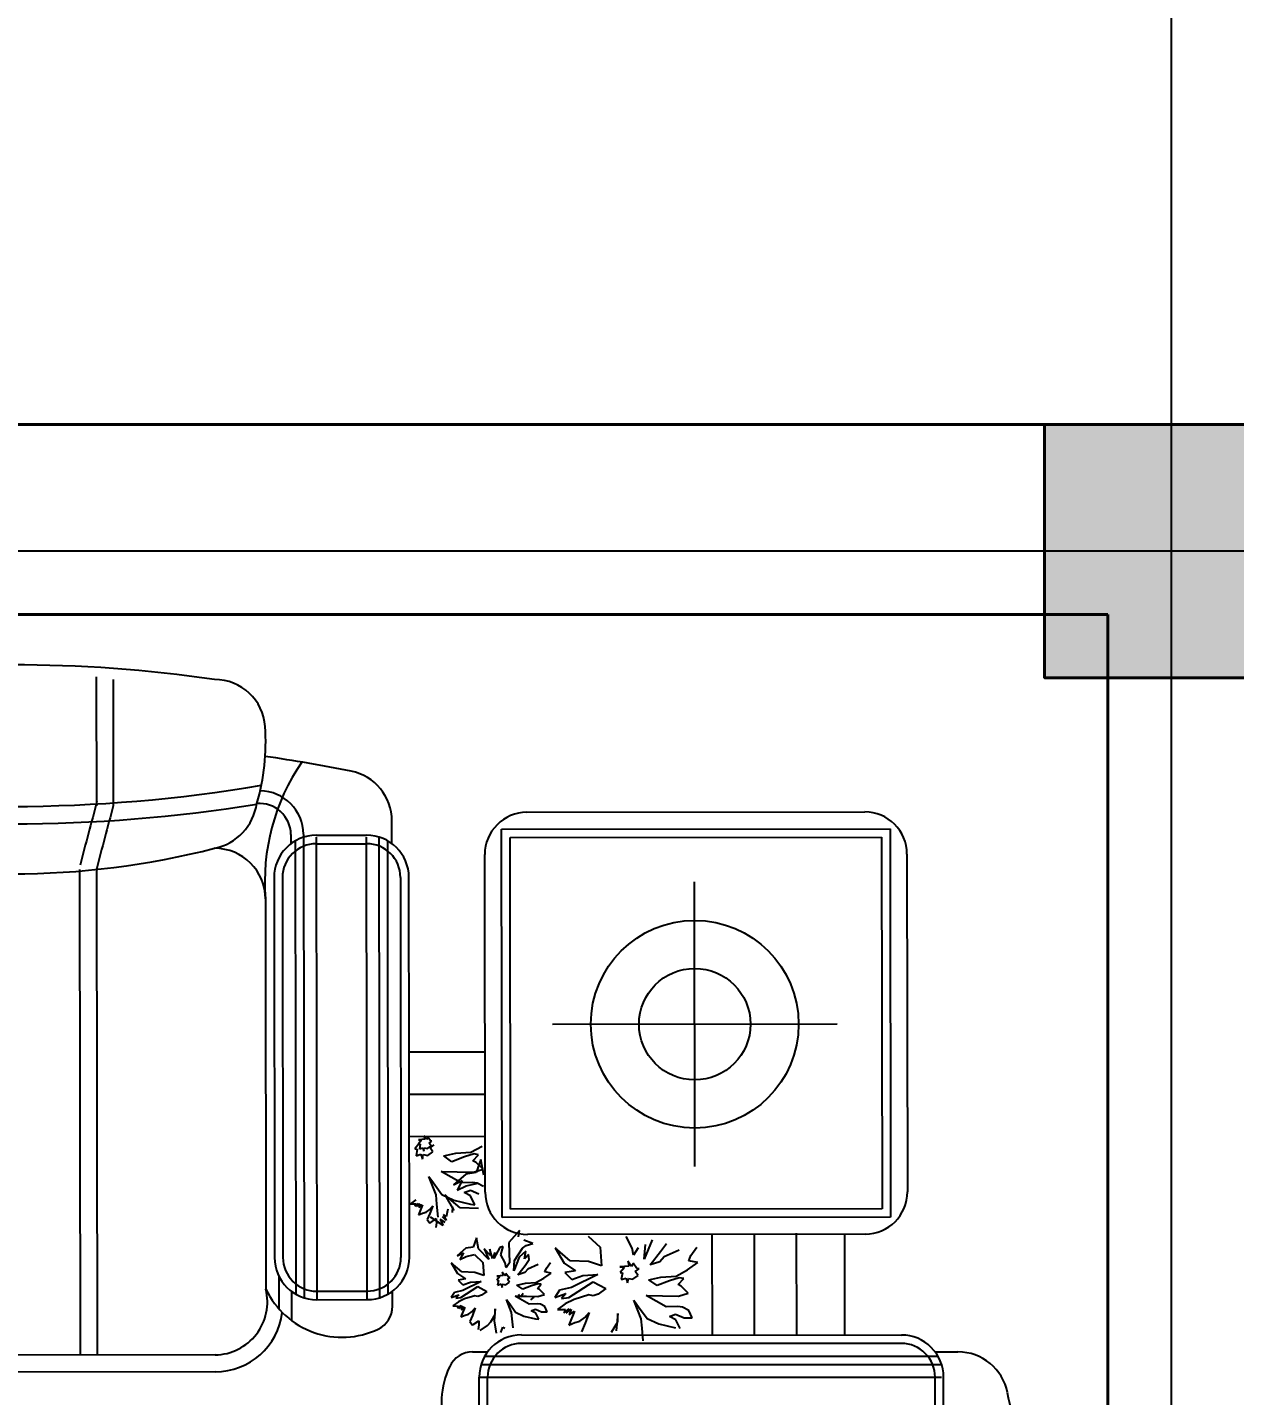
# Model space of a CAD drawing. Header units: feet. Extents: x 28652 to 66086, y -6769 to -640.
# Drawn here: x 48370 to 48427.2, y -1066.4 to -1001.6 of the extents above; entities that cross this region are included whole.
import ezdxf

# ---------------------------------------------------------------- set-up
doc = ezdxf.new("R2010")
doc.units = ezdxf.units.FT
doc.header["$LTSCALE"] = 50
doc.header["$MEASUREMENT"] = 0
doc.header["$PDMODE"] = 34
doc.linetypes.add('CENTER', pattern=[2, 1.25, -0.25, 0.25, -0.25])
for name, color, linetype in [('CL', 253, 'CENTER'), ('Furniture', 32, 'Continuous'), ('Hatch', 30, 'Continuous')]:
    doc.layers.add(name, color=color, linetype=linetype)
for name, color, linetype, lineweight in [('COLUMN', 145, 'Continuous', 40), ('DIMENSION', 142, 'Continuous', 13), ('wall', 6, 'Continuous', 40)]:
    doc.layers.add(name, color=color, linetype=linetype, lineweight=lineweight)
doc.styles.add('dimension', font='arial.ttf')
doc.dimstyles.new('1@100', dxfattribs={"dimscale": 0.1, "dimtxt": 60, "dimasz": 60, "dimexe": 60, "dimexo": 0, "dimgap": 30, "dimtad": 1, "dimdec": 0, "dimzin": 0, "dimdsep": 46, "dimlunit": 4, "dimtxsty": 'dimension', "dimcen": 0, "dimclrd": 256, "dimclre": 256, "dimclrt": 256, "dimadec": 0, "dimazin": 0, "dimtfac": 1, "dimtdec": 0, "dimtix": 1, "dimtofl": 0, "dimtmove": 0, "dimatfit": 3, "dimfxl": 60, "dimfxlon": 1, "dimtfillclr": 256, "dimtolj": 1, "dimtzin": 0, "dimlwd": -1, "dimlwe": -1, "dimarcsym": 0})

# ---------------------------------------------------------------- blocks, each defined once
blk = doc.blocks.new('column')
at = {"layer": 'Hatch'}
h = blk.add_hatch(color=256, dxfattribs=at)
h.dxf.hatch_style = 1
h.paths.add_polyline_path([(5267.643, 489.18), (5279.643, 489.18), (5279.643, 501.18), (5267.643, 501.18)])
at = {"layer": 'COLUMN'}
blk.add_lwpolyline([(5267.643, 501.18), (5279.643, 501.18), (5279.643, 489.18), (5267.643, 489.18)], close=True, dxfattribs=at)
blk = doc.blocks.new('*D284')
at = {"layer": 'Defpoints', "color": 0, "transparency": 16777216}
for p in [(48418.192, -989.683), (48295.576, -1026.407), (48418.192, -1029.407)]:
    blk.add_point(p, dxfattribs=at)
at = {"layer": 'DIMENSION', "transparency": 16777216}
for p, q in [((48295.576, -995.683), (48295.576, -983.683)), ((48418.192, -995.683), (48418.192, -983.683)), ((48301.576, -989.683), (48412.192, -989.683))]:
    blk.add_line(p, q, dxfattribs=at)
for points in [[(48301.576, -988.683), (48301.576, -990.683), (48295.576, -989.683)], [(48412.192, -988.683), (48412.192, -990.683), (48418.192, -989.683)]]:
    blk.add_solid(points, dxfattribs=at)
at = {"layer": 'DIMENSION', "transparency": 16777216, "insert": (48356.884, -982.837), "char_height": 6, "attachment_point": 5, "style": 'dimension'}
blk.add_mtext('\\A1;10\'-3" [3.11]', dxfattribs=at)
blk = doc.blocks.new('*D285')
at = {"layer": 'Defpoints', "color": 0, "transparency": 16777216}
for p in [(48430.192, -989.683), (48418.192, -1029.407), (48430.192, -1029.407)]:
    blk.add_point(p, dxfattribs=at)
at = {"layer": 'DIMENSION', "transparency": 16777216}
for p, q in [((48418.192, -995.683), (48418.192, -983.683)), ((48430.192, -995.683), (48430.192, -983.683)), ((48412.192, -989.683), (48406.192, -989.683)), ((48436.192, -989.683), (48442.192, -989.683))]:
    blk.add_line(p, q, dxfattribs=at)
for points in [[(48412.192, -988.683), (48412.192, -990.683), (48418.192, -989.683)], [(48436.192, -988.683), (48436.192, -990.683), (48430.192, -989.683)]]:
    blk.add_solid(points, dxfattribs=at)
at = {"layer": 'DIMENSION', "transparency": 16777216, "insert": (48424.192, -982.837), "char_height": 6, "attachment_point": 5, "style": 'dimension'}
blk.add_mtext("\\A1;1' [0.30]", dxfattribs=at)
blk = doc.blocks.new('*D289')
at = {"layer": 'Defpoints', "color": 0, "transparency": 16777216}
for p in [(48424.192, -964.262), (48289.576, -1020.407), (48424.192, -1020.407)]:
    blk.add_point(p, dxfattribs=at)
at = {"layer": 'DIMENSION', "transparency": 16777216}
for p, q in [((48289.576, -970.262), (48289.576, -958.262)), ((48424.192, -970.262), (48424.192, -958.262)), ((48295.576, -964.262), (48418.192, -964.262))]:
    blk.add_line(p, q, dxfattribs=at)
for points in [[(48295.576, -963.262), (48295.576, -965.262), (48289.576, -964.262)], [(48418.192, -963.262), (48418.192, -965.262), (48424.192, -964.262)]]:
    blk.add_solid(points, dxfattribs=at)
at = {"layer": 'DIMENSION', "transparency": 16777216, "insert": (48356.884, -957.417), "char_height": 6, "attachment_point": 5, "style": 'dimension'}
blk.add_mtext('\\A1;11\'-3" [3.42]', dxfattribs=at)
blk = doc.blocks.new('*D290')
at = {"layer": 'Defpoints', "color": 0, "transparency": 16777216}
for p in [(48549.192, -964.262), (48424.192, -1020.407), (48549.192, -1020.407)]:
    blk.add_point(p, dxfattribs=at)
at = {"layer": 'DIMENSION', "transparency": 16777216}
for p, q in [((48424.192, -970.262), (48424.192, -958.262)), ((48549.192, -970.262), (48549.192, -958.262)), ((48430.192, -964.262), (48543.192, -964.262))]:
    blk.add_line(p, q, dxfattribs=at)
for points in [[(48430.192, -963.262), (48430.192, -965.262), (48424.192, -964.262)], [(48543.192, -963.262), (48543.192, -965.262), (48549.192, -964.262)]]:
    blk.add_solid(points, dxfattribs=at)
at = {"layer": 'DIMENSION', "transparency": 16777216, "insert": (48486.692, -957.417), "char_height": 6, "attachment_point": 5, "style": 'dimension'}
blk.add_mtext('\\A1;10\'-5" [3.18]', dxfattribs=at)
blk = doc.blocks.new('*D291')
at = {"layer": 'Defpoints', "color": 0, "transparency": 16777216}
for p in [(48555.192, -935.122), (48128.96, -1020.407), (48555.192, -1020.407)]:
    blk.add_point(p, dxfattribs=at)
at = {"layer": 'DIMENSION', "transparency": 16777216}
for p, q in [((48128.96, -941.122), (48128.96, -929.122)), ((48555.192, -941.122), (48555.192, -929.122)), ((48134.96, -935.122), (48549.192, -935.122))]:
    blk.add_line(p, q, dxfattribs=at)
for points in [[(48134.96, -934.122), (48134.96, -936.122), (48128.96, -935.122)], [(48549.192, -934.122), (48549.192, -936.122), (48555.192, -935.122)]]:
    blk.add_solid(points, dxfattribs=at)
at = {"layer": 'DIMENSION', "transparency": 16777216, "insert": (48342.076, -928.276), "char_height": 6, "attachment_point": 5, "style": 'dimension'}
blk.add_mtext('\\A1;35\'-6" [10.83]', dxfattribs=at)
blk = doc.blocks.new('Sofa')
at = {"layer": 'Furniture'}
for p, q in [((11895.9, 2633.3), (11895.9, 2480.7)), ((11915.9, 2630.2), (11915.9, 2480.7)), ((12405.8, 2472.4), (12805.8, 2472.4)), ((12245.9, 2435.5), (12245.9, 2462.5)), ((12375.8, 1992.4), (12375.8, 2452.4)), ((12375.8, 2452.4), (12835.8, 2452.4)), ((12835.8, 2452.4), (12835.8, 1992.4)), ((12126.2, 2446.6), (12126.2, 2435.5)), ((12131.2, 2438.8), (12131.2, 1902.2)), ((12141.2, 2446.6), (12141.2, 1897.8)), ((12156.2, 2445.5), (12215.9, 2445.5)), ((12156.2, 2443.2), (12156.2, 1895.5)), ((12156.2, 2435.5), (12215.9, 2435.5)), ((12215.9, 1895.5), (12215.9, 2443.2)), ((12230.9, 1897.8), (12230.9, 2443.2)), ((12240.9, 1902.2), (12240.9, 2438.8)), ((12385.8, 2002.4), (12385.8, 2442.4)), ((12385.8, 2442.4), (12825.8, 2442.4)), ((12825.8, 2442.4), (12825.8, 2002.4)), ((12355.8, 2022.4), (12355.8, 2422.4)), ((12855.8, 2422.4), (12855.8, 2022.4)), ((11875.9, 2405.3), (11875.9, 1830.2)), ((11895.9, 2405.3), (11895.9, 1830.2)), ((12106.2, 2395.5), (12106.2, 1945.5)), ((12116.2, 2395.5), (12116.2, 1945.5)), ((12255.9, 2395.5), (12255.9, 1945.5)), ((12265.9, 1945.5), (12265.9, 2395.5)), ((12604.2, 2052.7), (12604.2, 2389.8)), ((12095.9, 2370.2), (12095.9, 1908)), ((12772.7, 2221.2), (12435.6, 2221.2)), ((12355.8, 2188.4), (12265.9, 2188.4)), ((12355.8, 2138.4), (12265.9, 2138.4)), ((12355.8, 2088.4), (12265.9, 2088.4)), ((12277.8, 2080.2), (12272.7, 2074.2)), ((12284.5, 2085.4), (12276.8, 2084.8)), ((12276.8, 2084.8), (12280.5, 2084.2)), ((12280.5, 2084.2), (12276.9, 2080)), ((12276.9, 2080), (12278.8, 2079.7)), ((12278.8, 2079.7), (12277.9, 2074.1)), ((12277.9, 2074.1), (12281.9, 2075.3)), ((12281.9, 2075.3), (12283.1, 2071.3)), ((12283.1, 2071.3), (12283.7, 2075)), ((12286.4, 2085.1), (12283.3, 2089.4)), ((12283.3, 2089.4), (12284.5, 2085.4)), ((12283.7, 2075), (12287.5, 2074.4)), ((12287.8, 2087.7), (12286.4, 2085.1)), ((12287.5, 2074.4), (12291.8, 2077.5)), ((12290.9, 2083.4), (12287.8, 2087.7)), ((12289.5, 2080.7), (12292.7, 2083.1)), ((12291.8, 2077.5), (12289.5, 2080.7)), ((12290.6, 2075.3), (12295.3, 2078.6)), ((12294, 2070.6), (12290.6, 2075.3)), ((12292.7, 2083.1), (12290.9, 2083.4)), ((12338.9, 2069.9), (12352.4, 2077.2)), ((12272.7, 2074.2), (12275.4, 2073.7)), ((12275.4, 2073.7), (12274, 2065.8)), ((12274, 2065.8), (12279.8, 2067.5)), ((12279.8, 2067.5), (12281.6, 2061.8)), ((12281.6, 2061.8), (12282.4, 2067.1)), ((12282.4, 2067.1), (12287.8, 2066.2)), ((12287.8, 2066.2), (12294, 2070.6)), ((12306.8, 2065.7), (12321, 2068.8)), ((12316.5, 2058.6), (12306.8, 2065.7)), ((12331.2, 2064.4), (12316.5, 2058.6)), ((12321, 2068.8), (12338.9, 2069.9)), ((12342.7, 2067.9), (12331.2, 2064.4)), ((12341.3, 2059.9), (12348, 2067)), ((12345.1, 2057.9), (12341.3, 2059.9)), ((12348, 2067), (12342.7, 2067.9)), ((12350.6, 2061.3), (12345.3, 2045.8)), ((12354.4, 2042.9), (12350.6, 2061.3)), ((12327.4, 2033.6), (12303.7, 2047.1)), ((12303.7, 2047.1), (12322.7, 2046.7)), ((12332.7, 2043.8), (12318.3, 2031.2)), ((12322.7, 2046.7), (12341.8, 2046.2)), ((12345.3, 2045.8), (12332.7, 2043.8)), ((12341.8, 2046.2), (12353.3, 2049.7)), ((12353.3, 2049.7), (12345.1, 2057.9)), ((12289.1, 2041.4), (12294.6, 2033.6)), ((12297.7, 2019.4), (12289.1, 2041.4)), ((12294.6, 2033.6), (12304.5, 2019.7)), ((12318.3, 2031.2), (12328.7, 2036.3)), ((12328.7, 2036.3), (12322.7, 2025)), ((12322.7, 2025), (12333.1, 2030.1)), ((12341.1, 2034), (12327.4, 2033.6)), ((12333.1, 2030.1), (12347.3, 2033.2)), ((12346.4, 2033.1), (12341.1, 2034)), ((12353.9, 2029.1), (12346.4, 2033.1)), ((12273.8, 2013.5), (12267.3, 2008.9)), ((12298.5, 2008.4), (12297.7, 2019.4)), ((12304.5, 2019.7), (12318.5, 2013.2)), ((12326, 2004), (12308.1, 2019.3)), ((12308.1, 2019.3), (12318.7, 2001.1)), ((12318.5, 2013.2), (12338.2, 2008.5)), ((12330.9, 2022.1), (12338.2, 2024.9)), ((12338.4, 2018.1), (12330.9, 2022.1)), ((12338.2, 2024.9), (12348.4, 2020.5)), ((12343.5, 2007.7), (12338.4, 2018.1)), ((12267.3, 2008.9), (12274, 2008.7)), ((12272.6, 2006.1), (12276.9, 2009.2)), ((12274, 2008.7), (12272.6, 2006.1)), ((12276.9, 2009.2), (12274.5, 2005.8)), ((12274.5, 2005.8), (12278.8, 2008.9)), ((12281.4, 2007.5), (12276.6, 1995.9)), ((12276.6, 1995.9), (12281.7, 1997.9)), ((12278.8, 2008.9), (12277.1, 2004.4)), ((12277.1, 2004.4), (12281.4, 2007.5)), ((12281.7, 1997.9), (12285.8, 1999.1)), ((12285.8, 1999.1), (12290.1, 2002.2)), ((12290.3, 1997.4), (12287.1, 1990.3)), ((12290.1, 2002.2), (12293.7, 2006.4)), ((12293.7, 2006.4), (12290.3, 1997.4)), ((12305.8, 1983.3), (12290.8, 1993.2)), ((12300.1, 1993.1), (12298.5, 2008.4)), ((12309.4, 1989.2), (12305.3, 1993.6)), ((12309.5, 1993.4), (12306.2, 1996.1)), ((12306.2, 1996.1), (12309.4, 1989.2)), ((12311.6, 2002.7), (12309.5, 1993.4)), ((12317.2, 1998.6), (12317.4, 2005.3)), ((12347.7, 2003.1), (12326, 2004)), ((12338.2, 2008.5), (12343.5, 2007.7)), ((12825.8, 2002.4), (12385.8, 2002.4)), ((12287.1, 1990.3), (12290.2, 1985.9)), ((12290.2, 1985.9), (12291.3, 1986.7)), ((12291.3, 1986.7), (12297.8, 1991.4)), ((12298, 1986.5), (12297.1, 1981)), ((12297.8, 1991.4), (12298, 1986.5)), ((12308.4, 1986.6), (12302.6, 1990.3)), ((12302.6, 1990.3), (12305.8, 1983.3)), ((12835.8, 1992.4), (12375.8, 1992.4)), ((12345.3, 1968.4), (12341.6, 1957.5)), ((12347.9, 1955.5), (12345.3, 1968.4)), ((12396.5, 1977), (12383.6, 1962.9)), ((12383.6, 1962.9), (12384.3, 1938.9)), ((12395.2, 1969.6), (12396.5, 1977)), ((12412.1, 1961.9), (12401.3, 1965.7)), ((12404.1, 1959.5), (12412.1, 1961.9)), ((12805.8, 1972.4), (12405.8, 1972.4)), ((12477.7, 1970.4), (12491.8, 1957.1)), ((12529.9, 1956.2), (12522.6, 1969.7)), ((12553.4, 1965.9), (12544.1, 1942.9)), ((12563.3, 1951.9), (12570.4, 1961.7)), ((12624.7, 1853.1), (12624.6, 1972.4)), ((12674.6, 1853), (12674.6, 1972.4)), ((12724.6, 1852.6), (12724.6, 1973.7)), ((12781.5, 1852.9), (12781.5, 1972.4)), ((12332.7, 1956.2), (12322.7, 1947.3)), ((12322.7, 1947.3), (12329.9, 1950.9)), ((12329.9, 1950.9), (12325.8, 1943)), ((12325.8, 1943), (12333, 1946.5)), ((12341.6, 1957.5), (12332.7, 1956.2)), ((12333, 1946.5), (12343, 1948.7)), ((12343, 1948.7), (12352.9, 1939.4)), ((12360.2, 1942.9), (12347.9, 1955.5)), ((12354.6, 1955.4), (12360.2, 1942.9)), ((12361.9, 1947.4), (12354.6, 1955.4)), ((12364.2, 1944.2), (12361.3, 1955.2)), ((12361.3, 1955.2), (12361.9, 1947.4)), ((12367.3, 1951.3), (12364.2, 1944.2)), ((12373.1, 1957), (12366.1, 1943.9)), ((12366.1, 1943.9), (12367.3, 1951.3)), ((12377.1, 1958.3), (12373.1, 1957)), ((12374.4, 1948.2), (12377.1, 1958.3)), ((12379.5, 1938.7), (12374.4, 1948.2)), ((12396, 1945.5), (12389.4, 1929.4)), ((12390.5, 1941.7), (12399.7, 1956.4)), ((12403.9, 1952.8), (12396, 1945.5)), ((12399.7, 1956.4), (12404.1, 1959.5)), ((12402.3, 1943.5), (12403.9, 1952.8)), ((12407, 1948.5), (12402.3, 1943.5)), ((12407.9, 1942.6), (12407, 1948.5)), ((12456.4, 1941.2), (12438.4, 1956.5)), ((12438.4, 1956.5), (12449.1, 1938.4)), ((12491.8, 1957.1), (12493.6, 1935)), ((12531.2, 1947.8), (12529.9, 1956.2)), ((12536.8, 1956.4), (12531.2, 1947.8)), ((12544.1, 1942.9), (12545.6, 1960.4)), ((12551.1, 1936.2), (12563.3, 1951.9)), ((12567.8, 1945.7), (12562.7, 1939.8)), ((12585.5, 1953.7), (12567.8, 1945.7)), ((12597, 1940.8), (12599.4, 1947.3)), ((12599.4, 1947.3), (12606.5, 1957)), ((12328.1, 1928.3), (12315.5, 1939)), ((12315.5, 1939), (12322.9, 1926.2)), ((12352.9, 1939.4), (12354.1, 1923.9)), ((12380.5, 1932.8), (12379.5, 1938.7)), ((12384.3, 1938.9), (12380.5, 1932.8)), ((12389.4, 1929.4), (12390.5, 1941.7)), ((12394.4, 1924.8), (12402.9, 1935.8)), ((12406, 1931.4), (12402.5, 1927.2)), ((12402.9, 1935.8), (12407.9, 1942.6)), ((12418.4, 1937), (12406, 1931.4)), ((12426.5, 1928), (12428.2, 1932.5)), ((12428.2, 1932.5), (12433.2, 1939.3)), ((12449.1, 1938.4), (12462.5, 1929.3)), ((12462.5, 1929.3), (12449.9, 1927.3)), ((12478.1, 1940.3), (12456.4, 1941.2)), ((12493.6, 1935), (12478.1, 1940.3)), ((12526.3, 1934.9), (12515.3, 1934.1)), ((12515.3, 1934.1), (12520.6, 1933.2)), ((12520.6, 1933.2), (12515.5, 1927.2)), ((12524.6, 1940.7), (12526.3, 1934.9)), ((12529, 1934.5), (12524.6, 1940.7)), ((12531, 1938.3), (12529, 1934.5)), ((12535.4, 1932.1), (12531, 1938.3)), ((12533.4, 1928.3), (12538.1, 1931.6)), ((12538.1, 1931.6), (12535.4, 1932.1)), ((12562.7, 1939.8), (12551.1, 1936.2)), ((12581.7, 1922.9), (12595.2, 1930.2)), ((12595.2, 1930.2), (12607.6, 1939)), ((12607.6, 1939), (12597, 1940.8)), ((12111.2, 1923.7), (12111.2, 1885.3)), ((12322.9, 1926.2), (12332.4, 1919.9)), ((12332.4, 1919.9), (12323.6, 1918.5)), ((12323.6, 1918.5), (12329.3, 1912.8)), ((12343.3, 1927.6), (12328.1, 1928.3)), ((12351, 1916.8), (12329.1, 1906.1)), ((12329.3, 1912.8), (12338.4, 1916)), ((12338.4, 1916), (12351, 1916.8)), ((12354.1, 1923.9), (12343.3, 1927.6)), ((12377, 1923.9), (12369.3, 1923.2)), ((12369.3, 1923.2), (12373, 1922.6)), ((12373, 1922.6), (12369.4, 1918.4)), ((12369.4, 1918.4), (12371.3, 1918.1)), ((12371.3, 1918.1), (12370.4, 1912.5)), ((12370.4, 1912.5), (12374.4, 1913.8)), ((12374.4, 1913.8), (12375.6, 1909.8)), ((12375.6, 1909.8), (12376.3, 1913.5)), ((12375.8, 1927.9), (12377, 1923.9)), ((12378.9, 1923.5), (12375.8, 1927.9)), ((12376.3, 1913.5), (12380, 1912.8)), ((12380.3, 1926.2), (12378.9, 1923.5)), ((12380, 1912.8), (12384.3, 1915.9)), ((12383.4, 1921.8), (12380.3, 1926.2)), ((12382, 1919.2), (12385.3, 1921.5)), ((12384.3, 1915.9), (12382, 1919.2)), ((12385.3, 1921.5), (12383.4, 1921.8)), ((12393.3, 1912.5), (12403.2, 1914.7)), ((12400.1, 1907.6), (12393.3, 1912.5)), ((12402.5, 1927.2), (12394.4, 1924.8)), ((12403.2, 1914.7), (12415.8, 1915.4)), ((12418.4, 1914), (12410.4, 1911.6)), ((12415.8, 1915.4), (12425.2, 1920.5)), ((12417.5, 1908.5), (12422.1, 1913.4)), ((12422.1, 1913.4), (12418.4, 1914)), ((12425.2, 1920.5), (12433.9, 1926.7)), ((12433.9, 1926.7), (12426.5, 1928)), ((12449.9, 1927.3), (12458.1, 1919.1)), ((12454.5, 1897.8), (12483.6, 1916.2)), ((12489.1, 1924.8), (12457.9, 1909.6)), ((12458.1, 1919.1), (12471.2, 1923.7)), ((12471.2, 1923.7), (12489.1, 1924.8)), ((12483.6, 1916.2), (12498.6, 1908.2)), ((12515.5, 1927.2), (12518.1, 1926.8)), ((12518.1, 1926.8), (12516.8, 1918.8)), ((12516.8, 1918.8), (12522.6, 1920.6)), ((12522.6, 1920.6), (12524.3, 1914.8)), ((12524.3, 1914.8), (12525.2, 1920.1)), ((12525.2, 1920.1), (12530.5, 1919.2)), ((12530.5, 1919.2), (12536.7, 1923.6)), ((12536.7, 1923.6), (12533.4, 1928.3)), ((12549.6, 1918.7), (12563.7, 1921.8)), ((12559.3, 1911.6), (12549.6, 1918.7)), ((12573.9, 1917.4), (12559.3, 1911.6)), ((12563.7, 1921.8), (12581.7, 1922.9)), ((12585.4, 1920.9), (12573.9, 1917.4)), ((12584.1, 1912.9), (12590.8, 1920)), ((12587.9, 1910.9), (12584.1, 1912.9)), ((12590.8, 1920), (12585.4, 1920.9)), ((12126.2, 1905.5), (12126.2, 1870.9)), ((12156.2, 1905.5), (12215.9, 1905.5)), ((12245.9, 1887.6), (12245.9, 1905.5)), ((12319.2, 1903.9), (12315.3, 1897.9)), ((12315.3, 1897.9), (12324.5, 1901.1)), ((12329.1, 1906.1), (12319.2, 1903.9)), ((12324.5, 1901.1), (12320.9, 1897)), ((12320.9, 1897), (12326.8, 1897.9)), ((12331.3, 1896.2), (12324, 1892.6)), ((12326.8, 1897.9), (12347.1, 1910.7)), ((12343.4, 1899.9), (12331.3, 1896.2)), ((12347.1, 1899.2), (12343.4, 1899.9)), ((12347.1, 1910.7), (12357.6, 1905.1)), ((12351.1, 1900.5), (12347.1, 1899.2)), ((12357.6, 1905.1), (12351.1, 1900.5)), ((12407.7, 1890), (12391.1, 1899.5)), ((12391.1, 1899.5), (12404.4, 1899.2)), ((12394.9, 1901.9), (12397.3, 1898.6)), ((12397.3, 1898.6), (12400.8, 1902.8)), ((12410.4, 1911.6), (12400.1, 1907.6)), ((12404.4, 1899.2), (12417.8, 1898.8)), ((12409.5, 1895.1), (12413.8, 1898.2)), ((12420.1, 1907.1), (12417.5, 1908.5)), ((12417.8, 1898.8), (12425.8, 1901.3)), ((12425.8, 1901.3), (12420.1, 1907.1)), ((12443.7, 1906.5), (12438.2, 1897.8)), ((12438.2, 1897.8), (12451.2, 1902.5)), ((12457.9, 1909.6), (12443.7, 1906.5)), ((12451.2, 1902.5), (12446.1, 1896.5)), ((12446.1, 1896.5), (12454.5, 1897.8)), ((12478.2, 1900.7), (12461, 1895.4)), ((12483.6, 1899.8), (12478.2, 1900.7)), ((12489.3, 1901.5), (12483.6, 1899.8)), ((12498.6, 1908.2), (12489.3, 1901.5)), ((12570.1, 1886.6), (12546.4, 1900.1)), ((12546.4, 1900.1), (12565.5, 1899.7)), ((12565.5, 1899.7), (12584.5, 1899.2)), ((12584.5, 1899.2), (12596.1, 1902.7)), ((12596.1, 1902.7), (12587.9, 1910.9)), ((12156.2, 1895.5), (12215.9, 1895.5)), ((12324, 1892.6), (12317.5, 1888)), ((12317.5, 1888), (12324.1, 1887.8)), ((12322.7, 1885.2), (12327.1, 1888.3)), ((12324.1, 1887.8), (12322.7, 1885.2)), ((12327.1, 1888.3), (12324.6, 1884.9)), ((12324.6, 1884.9), (12328.9, 1888)), ((12331.6, 1886.6), (12326.8, 1874.9)), ((12328.9, 1888), (12327.2, 1883.5)), ((12327.2, 1883.5), (12331.6, 1886.6)), ((12335.9, 1878.2), (12340.2, 1881.3)), ((12340.2, 1881.3), (12343.8, 1885.5)), ((12343.8, 1885.5), (12340.4, 1876.5)), ((12367.5, 1884.3), (12366.1, 1870.2)), ((12367.4, 1877.7), (12367.5, 1884.3)), ((12380.9, 1895.5), (12384.7, 1890.1)), ((12386.9, 1880.1), (12380.9, 1895.5)), ((12384.7, 1890.1), (12391.7, 1880.3)), ((12387.5, 1872.4), (12386.9, 1880.1)), ((12391.7, 1880.3), (12401.5, 1875.8)), ((12417.3, 1890.3), (12407.7, 1890)), ((12410.2, 1882), (12415.3, 1884)), ((12415.4, 1879.2), (12410.2, 1882)), ((12415.3, 1884), (12422.4, 1880.9)), ((12421, 1889.7), (12417.3, 1890.3)), ((12426.3, 1886.9), (12421, 1889.7)), ((12422.4, 1880.9), (12429.1, 1880.7)), ((12429.1, 1880.7), (12426.3, 1886.9)), ((12450.5, 1890.3), (12441.2, 1883.7)), ((12441.2, 1883.7), (12450.8, 1883.4)), ((12448.8, 1879.7), (12455, 1884.1)), ((12450.8, 1883.4), (12448.8, 1879.7)), ((12461, 1895.4), (12450.5, 1890.3)), ((12455, 1884.1), (12451.4, 1879.2)), ((12451.4, 1879.2), (12457.6, 1883.7)), ((12461.4, 1881.7), (12454.5, 1865.1)), ((12457.6, 1883.7), (12455.2, 1877.2)), ((12455.2, 1877.2), (12461.4, 1881.7)), ((12473.8, 1874.1), (12478.9, 1880.1)), ((12478.9, 1880.1), (12474, 1867.2)), ((12531.8, 1894.4), (12537.3, 1886.7)), ((12540.4, 1872.5), (12531.8, 1894.4)), ((12537.3, 1886.7), (12547.3, 1872.7)), ((12583.9, 1887), (12570.1, 1886.6)), ((12589.2, 1886.1), (12583.9, 1887)), ((12596.7, 1882.1), (12589.2, 1886.1)), ((12600.7, 1873.3), (12596.7, 1882.1)), ((12326.8, 1874.9), (12331.9, 1876.9)), ((12331.9, 1876.9), (12335.9, 1878.2)), ((12340.4, 1876.5), (12337.3, 1869.3)), ((12337.3, 1869.3), (12340.4, 1865)), ((12340.4, 1865), (12341.5, 1865.8)), ((12341.5, 1865.8), (12348, 1870.4)), ((12348.1, 1865.6), (12347.2, 1860)), ((12348, 1870.4), (12348.1, 1865.6)), ((12349.8, 1858.6), (12358.5, 1864.8)), ((12358.5, 1864.8), (12362.1, 1869)), ((12362.1, 1869), (12367.4, 1877.7)), ((12366.1, 1870.2), (12368.4, 1855.5)), ((12388.6, 1861.7), (12387.5, 1872.4)), ((12401.5, 1875.8), (12415.3, 1872.5)), ((12415.3, 1872.5), (12419, 1871.9)), ((12419, 1871.9), (12415.4, 1879.2)), ((12454.5, 1865.1), (12461.8, 1867.9)), ((12461.8, 1867.9), (12467.6, 1869.7)), ((12467.6, 1869.7), (12473.8, 1874.1)), ((12474, 1867.2), (12469.5, 1857.1)), ((12505, 1856.6), (12512.5, 1869)), ((12512.8, 1878.5), (12510.7, 1858.3)), ((12512.5, 1869), (12512.8, 1878.5)), ((12541.3, 1861.4), (12540.4, 1872.5)), ((12547.3, 1872.7), (12561.2, 1866.2)), ((12561.2, 1866.2), (12580.9, 1861.6)), ((12573.7, 1875.1), (12581, 1878)), ((12581.2, 1871.1), (12573.7, 1875.1)), ((12581, 1878), (12591.1, 1873.5)), ((12586.3, 1860.7), (12581.2, 1871.1)), ((12591.1, 1873.5), (12600.7, 1873.3)), ((12374.3, 1856.4), (12376.3, 1862.8)), ((12376.3, 1862.8), (12379, 1861.4)), ((12398.5, 1853.4), (12848.5, 1852.8)), ((12542.8, 1846.1), (12541.3, 1861.4)), ((12340.6, 1833.4), (12358.5, 1833.4)), ((12848.5, 1842.8), (12398.5, 1843.4)), ((12888.5, 1832.7), (12915.4, 1832.7)), ((12035.9, 1830.2), (11555.9, 1830.2)), ((12350.7, 1818.4), (12896.1, 1817.7)), ((12355.2, 1828.4), (12891.8, 1827.7)), ((12035.9, 1810.2), (10955.9, 1810.2)), ((12348.3, 1743.7), (12348.4, 1803.4)), ((12348.4, 1803.4), (12896.1, 1802.7)), ((12358.3, 1743.7), (12358.4, 1803.4)), ((12888.3, 1743), (12888.4, 1802.7)), ((12898.3, 1742.9), (12898.4, 1802.7))]:
    blk.add_line(p, q, dxfattribs=at)
for radius in [123, 66]:
    blk.add_circle((12604.2, 2221.2), radius, dxfattribs=at)
for centre, radius, start, end in [((11795.9, 994.5), 1653.2, 81.6473, 98.3527), ((12036.1, 2570.2), 60, 3.8725, 90), ((11836.6, 2556.7), 259.9, 343.5734, 3.8725), ((12348.4, 2389.7), 253.2, 145.7607, 184.4146), ((11795.9, 511.1), 2050, 78.698, 81.5849), ((12185.9, 2462.5), 60, 0, 78.698), ((11795.9, 4262.3), 1782.2, 260.4594, 279.5406), ((12089.1, 2446.2), 52.1, 0.5947, 89.0806), ((11795.9, 4291.6), 1832.2, 260.8958, 279.1042), ((17626.6, 925), 5938.8, 164.76144, 165.51631), ((17626.6, 925), 5918.8, 164.76144, 165.51631), ((12022.9, 2492.6), 63.7, 281.8067, 351.5263), ((12089.1, 2446.2), 37.1, 0.5947, 94.8429), ((12405.8, 2422.4), 50, 90, 180), ((12805.8, 2422.4), 50, 0, 90), ((12156.2, 2395.5), 50, 90, 180), ((12156.2, 2395.5), 40, 90, 180), ((12215.9, 2395.5), 50, 0, 90), ((12215.9, 2395.5), 40, 0, 90), ((11795.9, 3375.2), 975, 255.75, 284.25), ((12035.9, 2370.2), 60, 0, 90), ((12405.8, 2022.4), 50, 180, 270), ((12805.8, 2022.4), 50, 270, 0), ((12156.2, 1945.5), 50, 180, 270), ((12156.2, 1945.5), 40, 180, 270), ((12215.9, 1945.5), 50, 270, 0), ((12215.9, 1945.5), 40, 270, 0), ((12034.7, 1893.2), 63, 271.1313, 13.6188), ((12186.1, 1950.5), 99.6, 205.2533, 295.4079), ((12035.9, 1890.2), 80, 270, 352.937), ((12215.9, 1887.6), 30, 295.4079, 0), ((12398.4, 1803.4), 50, 89.9245, 179.9245), ((12848.4, 1802.8), 50, 359.9245, 89.9245), ((12340.6, 1803.4), 30, 89.9245, 154.5167), ((12398.4, 1803.4), 40, 89.9245, 179.9245), ((12848.4, 1802.8), 40, 359.9245, 89.9245), ((12915.3, 1772.7), 60, 11.2265, 89.9245), ((12403.4, 1773.5), 99.6, 154.5167, 244.6712), ((10963.4, 1385.2), 2050, 8.3397, 11.2265)]:
    blk.add_arc(centre, radius, start, end, dxfattribs=at)

msp = doc.modelspace()

# ---------------------------------------------------------------- linework, layer by layer
at = {"layer": 'CL', "ltscale": 25}
for p, q in [((48424.192, -888.51), (48424.192, -1472.461)), ((48712.597, -1026.407), (47971.637, -1026.407))]:
    msp.add_line(p, q, dxfattribs=at)
at = {"layer": 'wall'}
for p, q in [((48128.96, -1020.407), (48555.192, -1020.407)), ((48295.576, -1029.407), (48421.192, -1029.407)), ((48421.192, -1029.407), (48421.192, -1138.936))]:
    msp.add_line(p, q, dxfattribs=at)

# ---------------------------------------------------------------- block references
msp.add_blockref('column', (43150.55, -1521.587))
at = {"xscale": 0.04, "yscale": 0.04, "zscale": 0.04, "rotation": 0.07054630869062066}
msp.add_blockref('Sofa', (47897.559, -1138.292), dxfattribs=at)

# ---------------------------------------------------------------- dimensions: what is measured, and where the dimension line sits
at = {"layer": 'DIMENSION'}
for base, p1, p2, picture, middle in [((48555.192, -935.122), (48128.96, -1020.407), (48555.192, -1020.407), '*D291', (48342.076, -928.276)), ((48424.192, -964.262), (48289.576, -1020.407), (48424.192, -1020.407), '*D289', (48356.884, -957.417)), ((48549.192, -964.262), (48424.192, -1020.407), (48549.192, -1020.407), '*D290', (48486.692, -957.417)), ((48418.192, -989.683), (48295.576, -1026.407), (48418.192, -1029.407), '*D284', (48356.884, -982.837)), ((48430.192, -989.683), (48418.192, -1029.407), (48430.192, -1029.407), '*D285', (48424.192, -982.837))]:
    dim = msp.add_linear_dim(base=base, p1=p1, p2=p2, dimstyle='1@100', override={"dimtmove": 1}, dxfattribs=at)
    dim.commit()
    dim.dimension.update_dxf_attribs({"geometry": picture, "text_midpoint": middle})

doc.saveas('drawing.dxf')
